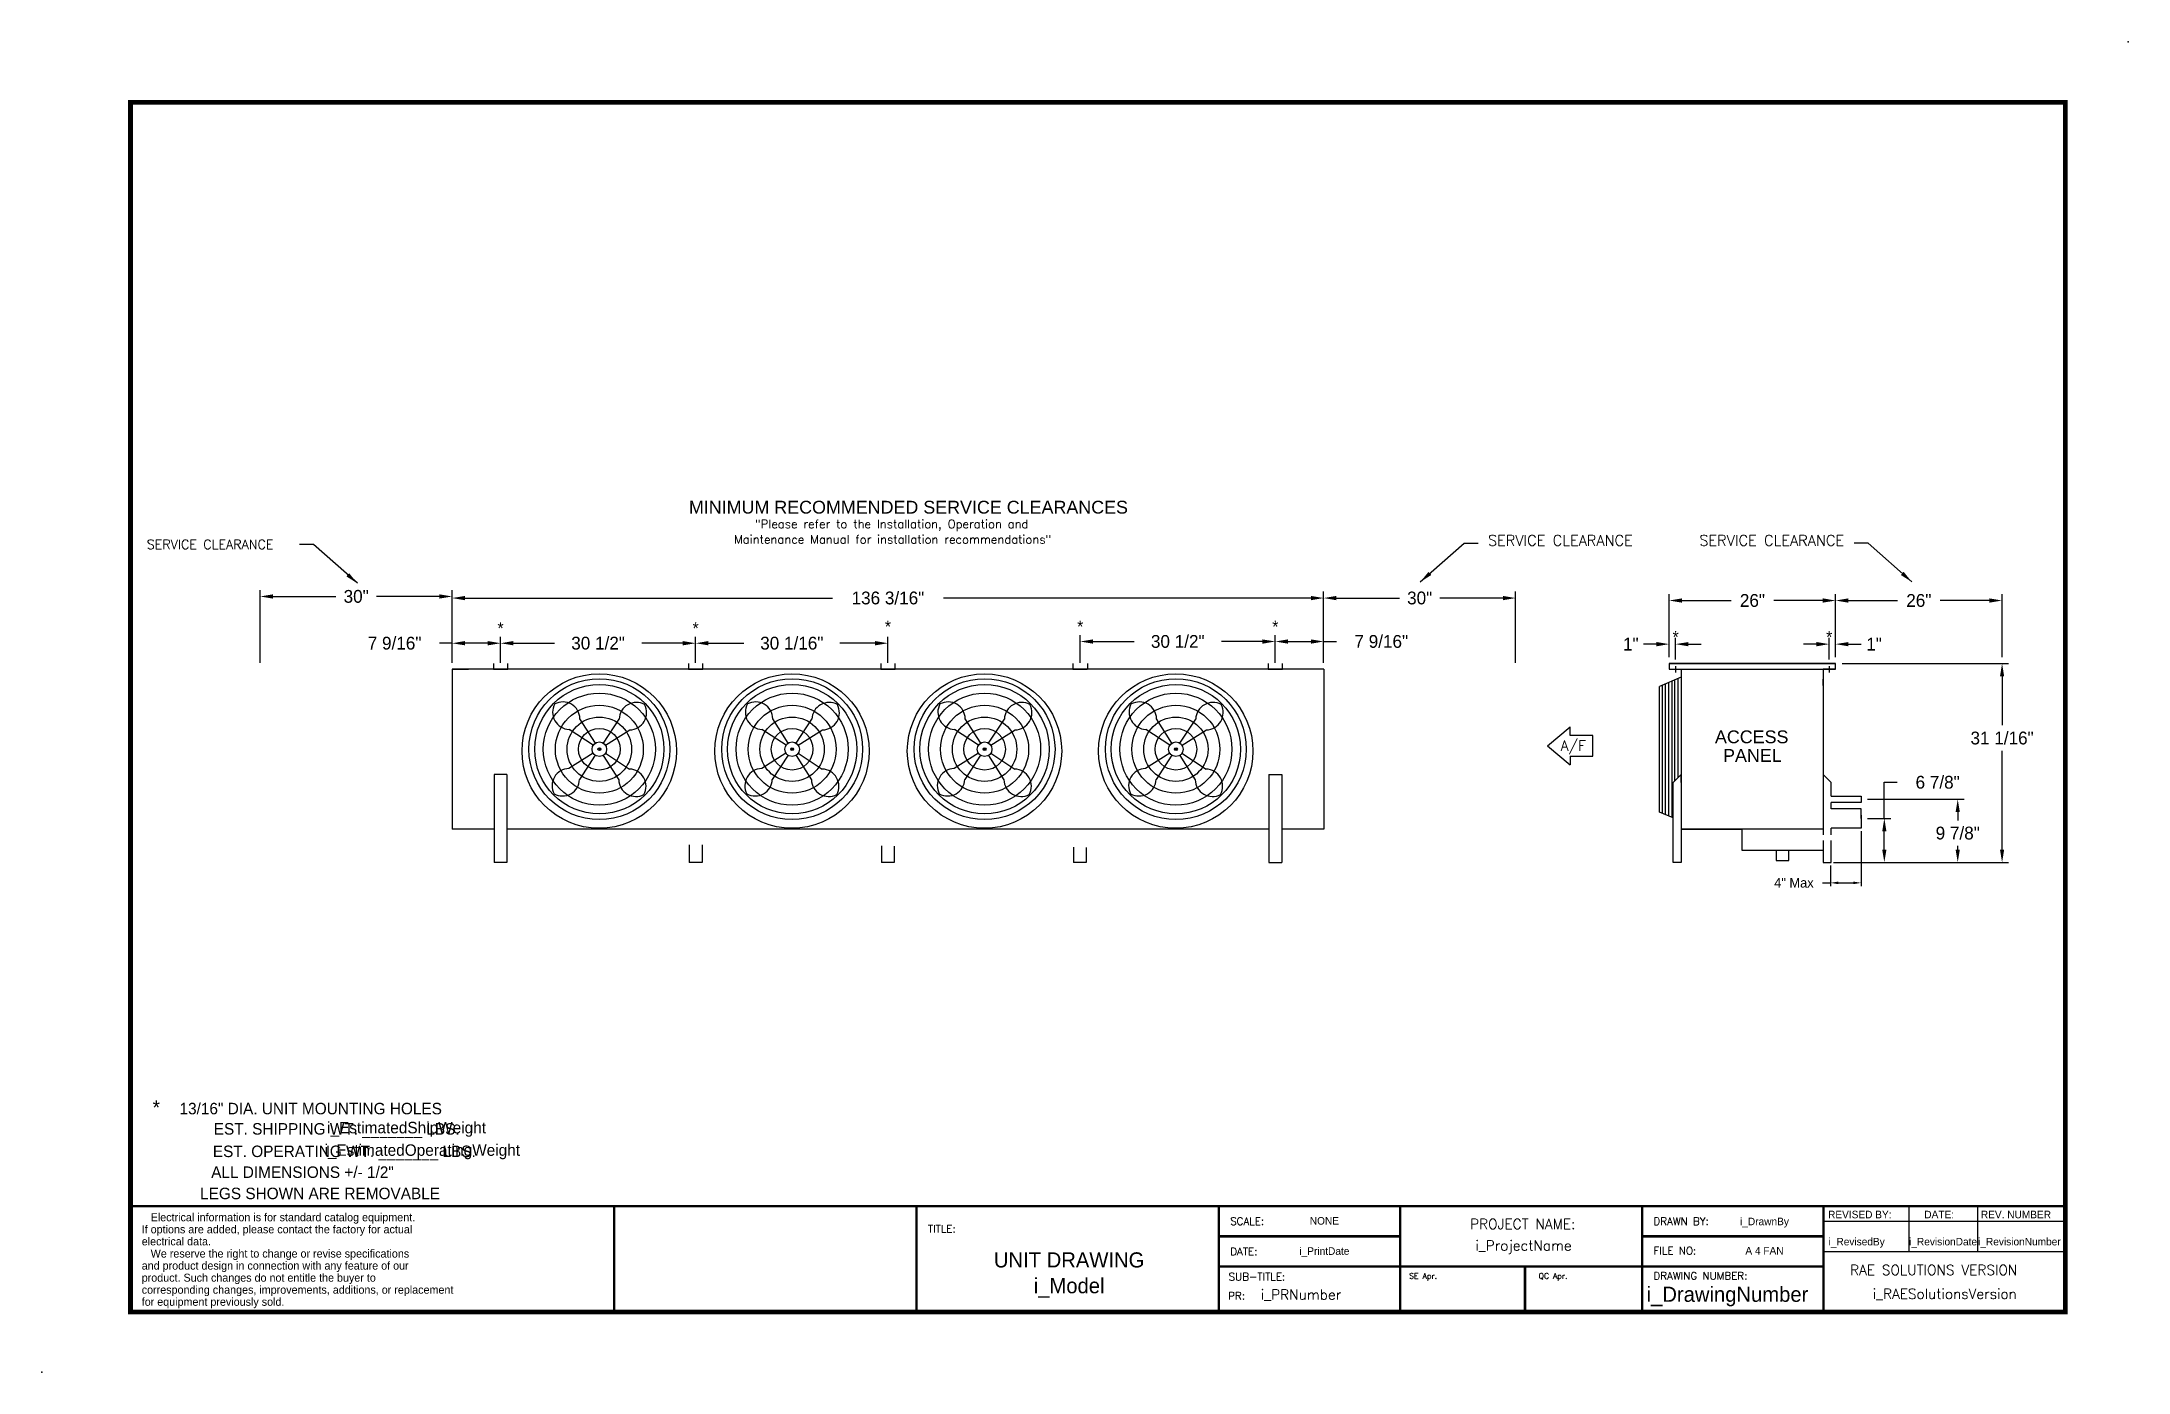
# Model space of a CAD drawing. Extents: x 5 to 331, y -33 to 175.
import ezdxf
from ezdxf.enums import TextEntityAlignment as Align

# ---------------------------------------------------------------- set-up
doc = ezdxf.new("R2010")
doc.units = 0
doc.header["$MEASUREMENT"] = 0
doc.layers.get('0').update_dxf_attribs({"linetype": 'CONTINUOUS'})
doc.layers.add('0 Unit', color=7, linetype='CONTINUOUS')
doc.styles.add('dimentions', font='arial.ttf')
doc.styles.add('SIMPLEX', font='SIMPLEX')
doc.dimstyles.get("Standard").update_dxf_attribs({"dimtxt": 2, "dimasz": 2, "dimexe": 1, "dimexo": 1, "dimgap": 1, "dimtad": 0, "dimtih": 1, "dimtoh": 1, "dimdec": 4, "dimzin": 0, "dimdsep": 46, "dimlunit": 5, "dimtxsty": 'STANDARD', "dimcen": 0.09, "dimadec": 0, "dimazin": 0, "dimtfac": 1, "dimtdec": 4, "dimtofl": 0, "dimtmove": 0, "dimatfit": 3, "dimfxl": 1, "dimfrac": 2, "dimtolj": 1, "dimtzin": 0, "dimarcsym": 0})

# ---------------------------------------------------------------- blocks, each defined once
blk = doc.blocks.new('*D19')
at = {"layer": '0 Unit', "color": 0, "lineweight": -2}
for p, q in [((69.51, 77.5), (69.51, 88.62)), ((205.69, 77.5), (205.69, 88.62)), ((71.51, 87.62), (128.93, 87.62)), ((203.69, 87.62), (146.27, 87.62))]:
    blk.add_line(p, q, dxfattribs=at)
at = {"layer": '0 Unit', "color": 0}
for points in [[(71.51, 87.95), (71.51, 87.28), (69.51, 87.62)], [(203.69, 87.95), (203.69, 87.28), (205.69, 87.62)]]:
    blk.add_solid(points, dxfattribs=at)
at = {"layer": '0 Unit', "color": 0, "insert": (137.6, 87.62), "char_height": 2, "attachment_point": 5}
blk.add_mtext('\\A1;136 3/16"', dxfattribs=at)
blk = doc.blocks.new('*D20')
at = {"layer": '0 Unit', "color": 0, "lineweight": -2}
for p, q in [((69.51, 77.5), (69.51, 81.56)), ((77.07, 77.5), (77.07, 81.56)), ((69.51, 80.56), (67.51, 80.56)), ((75.07, 80.56), (71.51, 80.56))]:
    blk.add_line(p, q, dxfattribs=at)
at = {"layer": '0 Unit', "color": 0}
for points in [[(71.51, 80.9), (71.51, 80.23), (69.51, 80.56)], [(75.07, 80.9), (75.07, 80.23), (77.07, 80.56)]]:
    blk.add_solid(points, dxfattribs=at)
at = {"layer": '0 Unit', "color": 0, "insert": (60.51, 80.56), "char_height": 2, "attachment_point": 5}
blk.add_mtext('\\A1;7 9/16"', dxfattribs=at)
blk = doc.blocks.new('*D21')
at = {"layer": '0 Unit', "color": 0, "lineweight": -2}
for p, q in [((198.13, 77.5), (198.13, 81.83)), ((205.69, 77.5), (205.69, 81.83)), ((200.13, 80.83), (203.69, 80.83)), ((205.69, 80.83), (207.69, 80.83))]:
    blk.add_line(p, q, dxfattribs=at)
at = {"layer": '0 Unit', "color": 0}
for points in [[(200.13, 81.16), (200.13, 80.49), (198.13, 80.83)], [(203.69, 81.16), (203.69, 80.49), (205.69, 80.83)]]:
    blk.add_solid(points, dxfattribs=at)
at = {"layer": '0 Unit', "color": 0, "insert": (214.69, 80.83), "char_height": 2, "attachment_point": 5}
blk.add_mtext('\\A1;7 9/16"', dxfattribs=at)
blk = doc.blocks.new('*D22')
at = {"layer": '0 Unit', "color": 0, "lineweight": -2}
for p, q in [((39.51, 77.5), (39.51, 88.87)), ((69.51, 77.5), (69.51, 88.87)), ((41.51, 87.87), (51.34, 87.87)), ((67.51, 87.87), (57.67, 87.87))]:
    blk.add_line(p, q, dxfattribs=at)
at = {"layer": '0 Unit', "color": 0}
for points in [[(41.51, 88.2), (41.51, 87.53), (39.51, 87.87)], [(67.51, 88.2), (67.51, 87.53), (69.51, 87.87)]]:
    blk.add_solid(points, dxfattribs=at)
at = {"layer": '0 Unit', "color": 0, "insert": (54.51, 87.87), "char_height": 2, "attachment_point": 5}
blk.add_mtext('\\A1;30"', dxfattribs=at)
blk = doc.blocks.new('*D23')
at = {"layer": '0 Unit', "color": 0, "lineweight": -2}
for p, q in [((205.69, 77.5), (205.69, 88.62)), ((235.69, 77.5), (235.69, 88.62)), ((207.69, 87.62), (217.53, 87.62)), ((233.69, 87.62), (223.86, 87.62))]:
    blk.add_line(p, q, dxfattribs=at)
at = {"layer": '0 Unit', "color": 0}
for points in [[(207.69, 87.95), (207.69, 87.28), (205.69, 87.62)], [(233.69, 87.95), (233.69, 87.28), (235.69, 87.62)]]:
    blk.add_solid(points, dxfattribs=at)
at = {"layer": '0 Unit', "color": 0, "insert": (220.69, 87.62), "char_height": 2, "attachment_point": 5}
blk.add_mtext('\\A1;30"', dxfattribs=at)
blk = doc.blocks.new('*D24')
at = {"layer": '0 Unit', "color": 0, "lineweight": -2}
for p, q in [((77.07, 77.5), (77.07, 81.56)), ((107.55, 77.5), (107.55, 81.56)), ((79.07, 80.56), (85.48, 80.56)), ((105.55, 80.56), (99.14, 80.56))]:
    blk.add_line(p, q, dxfattribs=at)
at = {"layer": '0 Unit', "color": 0}
for points in [[(79.07, 80.9), (79.07, 80.23), (77.07, 80.56)], [(105.55, 80.9), (105.55, 80.23), (107.55, 80.56)]]:
    blk.add_solid(points, dxfattribs=at)
at = {"layer": '0 Unit', "color": 0, "insert": (92.31, 80.56), "char_height": 2, "attachment_point": 5}
blk.add_mtext('\\A1;30 1/2"', dxfattribs=at)
blk = doc.blocks.new('*D25')
at = {"layer": '0 Unit', "color": 0, "lineweight": -2}
for p, q in [((107.55, 77.5), (107.55, 81.56)), ((137.6, 77.5), (137.6, 81.56)), ((109.55, 80.56), (115.08, 80.56)), ((135.6, 80.56), (130.08, 80.56))]:
    blk.add_line(p, q, dxfattribs=at)
at = {"layer": '0 Unit', "color": 0}
for points in [[(109.55, 80.9), (109.55, 80.23), (107.55, 80.56)], [(135.6, 80.9), (135.6, 80.23), (137.6, 80.56)]]:
    blk.add_solid(points, dxfattribs=at)
at = {"layer": '0 Unit', "color": 0, "insert": (122.58, 80.56), "char_height": 2, "attachment_point": 5}
blk.add_mtext('\\A1;30 1/16"', dxfattribs=at)
blk = doc.blocks.new('*D26')
at = {"layer": '0 Unit', "color": 0, "lineweight": -2}
for p, q in [((167.65, 77.5), (167.65, 81.83)), ((198.13, 77.5), (198.13, 81.83)), ((169.65, 80.83), (176.06, 80.83)), ((196.13, 80.83), (189.72, 80.83))]:
    blk.add_line(p, q, dxfattribs=at)
at = {"layer": '0 Unit', "color": 0}
for points in [[(169.65, 81.16), (169.65, 80.49), (167.65, 80.83)], [(196.13, 81.16), (196.13, 80.49), (198.13, 80.83)]]:
    blk.add_solid(points, dxfattribs=at)
at = {"layer": '0 Unit', "color": 0, "insert": (182.89, 80.83), "char_height": 2, "attachment_point": 5}
blk.add_mtext('\\A1;30 1/2"', dxfattribs=at)
blk = doc.blocks.new('*D40')
at = {"color": 0, "lineweight": -2}
for p, q in [((286.69, 77.38), (312.7, 77.38)), ((311.7, 75.38), (311.7, 67.74)), ((311.7, 48.32), (311.7, 63.74)), ((285.38, 46.32), (312.7, 46.32))]:
    blk.add_line(p, q, dxfattribs=at)
at = {"color": 0}
for points in [[(311.37, 75.38), (312.03, 75.38), (311.7, 77.38)], [(311.37, 48.32), (312.03, 48.32), (311.7, 46.32)]]:
    blk.add_solid(points, dxfattribs=at)
at = {"color": 0, "insert": (311.7, 65.74), "char_height": 2, "attachment_point": 5}
blk.add_mtext('\\A1;31 1/16"', dxfattribs=at)
blk = doc.blocks.new('*D41')
at = {"color": 0, "lineweight": -2}
for p, q in [((259.69, 78.38), (259.69, 88.23)), ((285.69, 78.38), (285.69, 88.23)), ((261.69, 87.23), (269.35, 87.23)), ((283.69, 87.23), (276.02, 87.23))]:
    blk.add_line(p, q, dxfattribs=at)
at = {"color": 0}
for points in [[(261.69, 87.57), (261.69, 86.9), (259.69, 87.23)], [(283.69, 87.57), (283.69, 86.9), (285.69, 87.23)]]:
    blk.add_solid(points, dxfattribs=at)
at = {"color": 0, "insert": (272.69, 87.23), "char_height": 2, "attachment_point": 5}
blk.add_mtext('\\A1;26"', dxfattribs=at)
blk = doc.blocks.new('*D42')
at = {"color": 0, "lineweight": -2}
for p, q in [((257.69, 80.42), (255.69, 80.42)), ((259.69, 78.38), (259.69, 81.42)), ((260.69, 78), (260.69, 81.42)), ((262.69, 80.42), (264.69, 80.42))]:
    blk.add_line(p, q, dxfattribs=at)
at = {"color": 0}
for points in [[(257.69, 80.75), (257.69, 80.08), (259.69, 80.42)], [(262.69, 80.75), (262.69, 80.08), (260.69, 80.42)]]:
    blk.add_solid(points, dxfattribs=at)
at = {"color": 0, "insert": (253.69, 80.42), "char_height": 2, "attachment_point": 5}
blk.add_mtext('\\A1;1"', dxfattribs=at)
blk = doc.blocks.new('*D43')
at = {"color": 0, "lineweight": -2}
for p, q in [((282.69, 80.42), (280.69, 80.42)), ((284.69, 78), (284.69, 81.42)), ((285.69, 78.38), (285.69, 81.42)), ((287.69, 80.42), (289.69, 80.42))]:
    blk.add_line(p, q, dxfattribs=at)
at = {"color": 0}
for points in [[(282.69, 80.75), (282.69, 80.08), (284.69, 80.42)], [(287.69, 80.75), (287.69, 80.08), (285.69, 80.42)]]:
    blk.add_solid(points, dxfattribs=at)
at = {"color": 0, "insert": (291.69, 80.42), "char_height": 2, "attachment_point": 5}
blk.add_mtext('\\A1;1"', dxfattribs=at)
blk = doc.blocks.new('*D44')
at = {"color": 0, "lineweight": -2}
for p, q in [((285.69, 78.38), (285.69, 88.23)), ((311.69, 78.38), (311.69, 88.23)), ((287.69, 87.23), (295.35, 87.23)), ((309.69, 87.23), (302.02, 87.23))]:
    blk.add_line(p, q, dxfattribs=at)
at = {"color": 0}
for points in [[(287.69, 87.57), (287.69, 86.9), (285.69, 87.23)], [(309.69, 87.57), (309.69, 86.9), (311.69, 87.23)]]:
    blk.add_solid(points, dxfattribs=at)
at = {"color": 0, "insert": (298.69, 87.23), "char_height": 2, "attachment_point": 5}
blk.add_mtext('\\A1;26"', dxfattribs=at)
blk = doc.blocks.new('*D45')
at = {"color": 0, "linetype": 'Continuous', "lineweight": -2}
for p, q in [((290.69, 56.19), (305.77, 56.19)), ((304.77, 54.19), (304.77, 52.89)), ((286, 46.32), (305.77, 46.32)), ((304.77, 48.32), (304.77, 48.89))]:
    blk.add_line(p, q, dxfattribs=at)
at = {"color": 0, "linetype": 'Continuous'}
for points in [[(304.44, 54.19), (305.1, 54.19), (304.77, 56.19)], [(304.44, 48.32), (305.1, 48.32), (304.77, 46.32)]]:
    blk.add_solid(points, dxfattribs=at)
at = {"color": 0, "linetype": 'Continuous', "insert": (304.77, 50.89), "char_height": 2, "attachment_point": 5}
blk.add_mtext('\\A1;9 7/8"', dxfattribs=at)
blk = doc.blocks.new('*D46')
at = {"color": 0, "lineweight": -2}
for p, q in [((293.3, 53.19), (293.3, 58.83)), ((293.3, 58.83), (295.3, 58.83)), ((290.69, 53.19), (294.3, 53.19)), ((293.3, 48.32), (293.3, 51.19)), ((290.69, 46.32), (294.3, 46.32))]:
    blk.add_line(p, q, dxfattribs=at)
at = {"color": 0}
for points in [[(292.97, 51.19), (293.63, 51.19), (293.3, 53.19)], [(292.97, 48.32), (293.63, 48.32), (293.3, 46.32)]]:
    blk.add_solid(points, dxfattribs=at)
at = {"color": 0, "insert": (301.63, 58.83), "char_height": 2, "attachment_point": 5}
blk.add_mtext('\\A1;6 7/8"', dxfattribs=at)

msp = doc.modelspace()

# ---------------------------------------------------------------- linework, layer by layer
at = {"lineweight": 30}
for p, q in [((261.53151, 75.27255), (258.14441, 73.82093)), ((259.68776, 77.37697), (262.93776, 77.37697)), ((259.68776, 77.37697), (285.68776, 77.37697)), ((259.68776, 77.37697), (259.68776, 76.50197)), ((285.68776, 77.37697), (259.68776, 77.37697)), ((259.68776, 76.50197), (285.68776, 76.50197)), ((261.04764, 75.06517), (261.04764, 59.5911)), ((285.68776, 76.50197), (285.68776, 77.37697)), ((258.14441, 54.18302), (258.14441, 73.82093)), ((258.62828, 53.97564), (258.62828, 74.02831)), ((259.11215, 53.76827), (259.11215, 74.23568)), ((259.59603, 74.44305), (259.59603, 53.5609)), ((260.0799, 74.65043), (260.0799, 53.35352)), ((260.56377, 59.10723), (260.56377, 74.8578)), ((240.67508, 64.53736), (244.21627, 67.48824)), ((244.21627, 66.16034), (244.21627, 67.48824)), ((247.75745, 66.16034), (244.21627, 66.16034)), ((247.75745, 62.91438), (247.75745, 66.16034)), ((240.67508, 64.53736), (244.21627, 61.58649)), ((244.21627, 62.91438), (244.21627, 61.58649)), ((244.21627, 62.91438), (247.75745, 62.91438)), ((260.28151, 53.26712), (258.14441, 54.18302))]:
    msp.add_line(p, q, dxfattribs=at)
for p, q in [((259.68776, 76.50197), (260.68776, 76.50197)), ((260.68776, 77.00197), (260.68776, 76.00197)), ((261.53151, 76.50197), (261.53151, 51.50197)), ((261.53151, 76.50197), (261.53151, 46.32497)), ((261.53151, 75.27255), (261.53151, 52.7314)), ((285.68776, 76.50197), (283.75026, 76.50197)), ((283.75026, 76.50197), (283.75026, 51.50197)), ((283.75026, 76.50197), (283.75026, 50.62697)), ((284.68776, 77.00197), (284.68776, 76.00197)), ((283.75026, 73.93947), (283.75026, 74.93947)), ((261.53151, 60.07497), (260.28151, 58.82497)), ((260.28151, 46.32497), (260.28151, 58.82497)), ((261.53151, 58.82497), (261.53151, 60.07497)), ((283.75026, 60.07497), (285.00026, 58.82497)), ((285.00026, 56.68947), (285.00026, 58.82497)), ((285.00026, 56.68947), (289.68776, 56.68947)), ((285.00026, 54.68947), (285.00026, 55.68947)), ((289.68776, 55.68947), (285.00026, 55.68947)), ((289.68776, 56.68947), (289.68776, 55.68947)), ((289.68776, 54.68947), (285.00026, 54.68947)), ((289.68776, 53.18947), (289.68776, 54.68947)), ((289.68776, 53.68947), (289.68776, 52.68947)), ((289.68776, 53.18947), (289.68776, 51.68947)), ((283.75026, 51.50197), (261.53151, 51.50197)), ((261.53151, 51.50197), (271.03151, 51.50197)), ((271.03151, 51.50197), (271.03151, 48.87697)), ((283.75026, 51.50197), (283.75026, 50.62697)), ((283.75026, 49.75197), (283.75026, 48.93947)), ((283.75026, 49.75197), (283.75026, 46.32497)), ((285.00026, 50.62697), (285.00026, 51.68947)), ((289.68776, 51.68947), (285.00026, 51.68947)), ((285.00026, 46.32497), (285.00026, 49.75197)), ((261.53151, 46.32497), (260.28151, 46.32497)), ((271.03151, 48.87697), (271.03151, 48.25197)), ((271.03151, 48.25197), (283.75026, 48.25197)), ((276.38382, 48.25197), (276.38382, 46.61285)), ((276.38382, 48.25197), (278.39795, 48.25197)), ((276.38382, 46.61285), (278.39795, 46.61285)), ((278.39795, 46.61285), (278.39795, 48.25197)), ((283.75026, 46.32497), (285.00026, 46.32497)), ((94.82817, -23.91297), (94.82817, -7.37795)), ((142.07111, -23.91297), (142.07111, -7.37795)), ((189.31404, -7.37795), (283.79992, -7.37795)), ((189.31404, -23.91297), (189.31404, -7.37795)), ((217.65981, -7.37795), (217.65981, -23.91297)), ((255.45416, -7.37795), (255.45416, -16.82653)), ((283.79992, -7.37795), (283.79992, -23.91297)), ((283.79992, -7.37795), (321.59427, -7.37795)), ((283.79992, -7.37795), (283.79992, -9.74009)), ((283.79992, -9.74009), (321.59427, -9.74009)), ((297.13534, -7.37795), (297.13534, -14.46439)), ((307.87497, -7.37795), (307.87497, -14.46439)), ((217.65981, -12.10224), (189.31404, -12.10224)), ((255.45416, -12.10224), (283.79992, -12.10224)), ((255.45416, -16.82653), (255.45416, -12.10224)), ((283.79992, -14.46439), (321.59427, -14.46439)), ((283.79992, -16.82653), (189.31404, -16.82653)), ((237.14752, -16.82653), (237.14752, -23.91297)), ((255.45416, -16.82653), (255.45416, -23.91297))]:
    msp.add_line(p, q)
at = {"linetype": 'Continuous'}
for p, q in [((289.68776, 51.18947), (289.68776, 42.62514)), ((284.87526, 45.82497), (284.87526, 42.62514)), ((283.62526, 43.12514), (284.87526, 43.12514)), ((286.12526, 43.12514), (288.43776, 43.12514))]:
    msp.add_line(p, q, dxfattribs=at)
for points, const_width in [([(19.23947, -23.91297), (321.59427, -23.91297), (321.59427, 165.05878), (19.23947, 165.05878), (19.23947, -23.91297)], 0.75589), ([(95.27502, -7.37795), (19.23947, -7.37795)], 0.37794), ([(321.59427, -7.37795), (94.82817, -7.37795), (94.82817, -23.91297)], 0.37794), ([(142.07111, -7.37795), (142.07111, -23.91297)], 0.37794), ([(189.31404, -7.37795), (189.31404, -23.91297)], 0.37794), ([(217.65981, -7.37795), (217.65981, -23.91297)], 0.37794), ([(255.45416, -7.37795), (255.45416, -23.91297)], 0.37794), ([(283.79992, -23.91297), (283.79992, -7.37795), (321.59427, -7.37795)], 0.37794), ([(217.65981, -12.10224), (189.31404, -12.10224)], 0.37794), ([(283.79992, -12.10224), (255.45416, -12.10224), (255.45416, -23.91297)], 0.37794), ([(283.79992, -16.82653), (189.31404, -16.82653)], 0.37794), ([(237.14752, -16.82653), (237.14752, -23.91297)], 0.37794)]:
    msp.add_lwpolyline(points, dxfattribs=dict(const_width=const_width))
for p in [(331.41782, 174.53274), (283.79992, -23.91297), (5.37422, -33.33617)]:
    msp.add_point(p)
for points in [[(286.12526, 43.33348), (286.12526, 42.91681), (284.87526, 43.12514)], [(288.43776, 43.33348), (288.43776, 42.91681), (289.68776, 43.12514)]]:
    msp.add_solid(points, dxfattribs=at)
at = {"layer": '0 Unit'}
for p, q in [((205.69303, 76.50197), (69.50553, 76.50197)), ((69.50553, 76.50197), (69.50553, 51.50197)), ((69.50553, 76.50197), (72.06803, 76.50197)), ((69.50553, 76.50197), (69.50553, 55.5801)), ((75.94303, 77.37697), (75.94303, 76.50197)), ((75.94303, 76.50197), (78.19303, 76.50197)), ((78.19303, 76.50197), (78.19303, 77.37697)), ((106.42741, 77.37697), (106.42741, 76.50197)), ((106.42741, 76.50197), (108.67741, 76.50197)), ((108.67741, 76.50197), (108.67741, 77.37697)), ((136.47428, 77.37697), (136.47428, 76.50197)), ((136.47428, 76.50197), (138.72428, 76.50197)), ((138.72428, 76.50197), (138.72428, 77.37697)), ((166.47428, 76.50197), (168.72428, 76.50197)), ((166.52116, 76.50197), (166.52116, 77.37697)), ((168.77116, 76.50197), (166.52116, 76.50197)), ((168.77116, 77.37697), (168.77116, 76.50197)), ((197.00553, 77.37697), (197.00553, 76.50197)), ((197.00553, 76.50197), (199.25553, 76.50197)), ((199.25553, 76.50197), (199.25553, 77.37697)), ((205.69303, 76.50197), (203.06803, 76.50197)), ((205.69303, 76.50197), (205.69303, 51.50197)), ((76.06803, 60.07497), (76.06803, 46.32497)), ((78.06803, 60.07497), (76.06803, 60.07497)), ((78.06803, 60.07497), (78.06803, 46.32497)), ((197.13053, 60.07497), (199.13053, 60.07497)), ((197.13053, 60.07497), (197.13053, 46.32497)), ((199.13053, 60.07497), (199.13053, 46.32497)), ((76.06803, 51.50197), (69.50553, 51.50197)), ((197.13053, 51.50197), (78.06803, 51.50197)), ((106.55241, 49.08207), (106.55241, 46.32497)), ((108.55241, 49.06886), (108.55241, 46.32497)), ((205.69303, 51.50197), (199.13053, 51.50197)), ((78.06803, 46.32497), (76.06803, 46.32497)), ((108.55241, 46.32497), (106.55241, 46.32497)), ((136.59928, 48.88358), (136.59928, 46.32497)), ((138.59928, 46.32497), (136.59928, 46.32497)), ((138.59928, 48.87037), (138.59928, 46.32497)), ((166.59928, 48.6854), (166.59928, 46.32497)), ((168.59928, 46.32497), (166.59928, 46.32497)), ((168.59928, 48.67219), (168.59928, 46.32497)), ((197.13053, 46.32497), (199.13053, 46.32497))]:
    msp.add_line(p, q, dxfattribs=at)
at = {"layer": '0 Unit', "lineweight": 30}
for p, q in [((91.89395, 64.96491), (89.48316, 68.76068)), ((93.13123, 64.9558), (95.59768, 68.71564)), ((122.01895, 64.96491), (119.60816, 68.76068)), ((123.25623, 64.9558), (125.72268, 68.71564)), ((152.09707, 64.96491), (149.68628, 68.76068)), ((153.33436, 64.9558), (155.80081, 68.71564)), ((181.9877, 64.96491), (179.57691, 68.76068)), ((183.22498, 64.9558), (185.69143, 68.71564)), ((91.55171, 64.62768), (87.79187, 67.09413)), ((93.46847, 64.61356), (97.26424, 67.02435)), ((121.67671, 64.62768), (117.91687, 67.09413)), ((123.59347, 64.61356), (127.38924, 67.02435)), ((151.75484, 64.62768), (147.99499, 67.09413)), ((153.67159, 64.61356), (157.46736, 67.02435)), ((181.64546, 64.62768), (177.88562, 67.09413)), ((183.56222, 64.61356), (187.35799, 67.02435)), ((91.5426, 63.39039), (87.74683, 60.9796)), ((91.87983, 63.04815), (89.41338, 59.28831)), ((93.11712, 63.03904), (95.52791, 59.24327)), ((93.45935, 63.37627), (97.21919, 60.90982)), ((121.6676, 63.39039), (117.87183, 60.9796)), ((122.00483, 63.04815), (119.53838, 59.28831)), ((123.24212, 63.03904), (125.65291, 59.24327)), ((123.58435, 63.37627), (127.34419, 60.90982)), ((151.74572, 63.39039), (147.94995, 60.9796)), ((152.08295, 63.04815), (149.6165, 59.28831)), ((153.32024, 63.03904), (155.73103, 59.24327)), ((153.66248, 63.37627), (157.42232, 60.90982)), ((181.63635, 63.39039), (177.84058, 60.9796)), ((181.97358, 63.04815), (179.50713, 59.28831)), ((183.21087, 63.03904), (185.62166, 59.24327)), ((183.5531, 63.37627), (187.31294, 60.90982))]:
    msp.add_line(p, q, dxfattribs=at)
for centre, radius in [((92.4857, 63.71564), 12.0625), ((92.50553, 64.00197), 11.00415), ((122.6107, 63.71564), 12.0625), ((122.63053, 64.00197), 11.00415), ((152.68882, 63.71564), 12.0625), ((152.70866, 64.00197), 11.00415), ((182.57945, 63.71564), 12.0625), ((182.59928, 64.00197), 11.00415), ((92.50553, 64.00197), 10.10163), ((92.50553, 64.00197), 8.75546), ((122.63053, 64.00197), 10.10163), ((122.63053, 64.00197), 8.75546), ((152.70866, 64.00197), 10.10163), ((152.70866, 64.00197), 8.75546), ((182.59928, 64.00197), 10.10163), ((182.59928, 64.00197), 8.75546), ((92.50553, 64.00197), 6.8686), ((92.50553, 64.00197), 5.03159), ((122.63053, 64.00197), 6.8686), ((122.63053, 64.00197), 5.03159), ((152.70866, 64.00197), 6.8686), ((152.70866, 64.00197), 5.03159), ((182.59928, 64.00197), 6.8686), ((182.59928, 64.00197), 5.03159), ((92.50553, 64.00197), 3.24829), ((122.63053, 64.00197), 3.24829), ((152.70866, 64.00197), 3.24829), ((182.59928, 64.00197), 3.24829), ((92.50553, 64.00197), 1.14074), ((92.50553, 64.00197), 0.22515), ((122.63053, 64.00197), 1.14074), ((122.63053, 64.00197), 0.22515), ((152.70866, 64.00197), 1.14074), ((152.70866, 64.00197), 0.22515), ((182.59928, 64.00197), 1.14074), ((182.59928, 64.00197), 0.22515)]:
    msp.add_circle(centre, radius, dxfattribs=at)
for centre, start, end in [((87.89457, 69.78551), 151.3003537, 267.814713), ((86.79055, 68.69764), 1.3411738, 117.8555331), ((98.28906, 68.61294), 61.3003537, 177.814713), ((97.2012, 69.71695), 271.3411738, 27.8555331), ((118.01957, 69.78551), 151.3003537, 267.814713), ((116.91555, 68.69764), 1.3411738, 117.8555331), ((128.41406, 68.61294), 61.3003537, 177.814713), ((127.3262, 69.71695), 271.3411738, 27.8555331), ((148.09769, 69.78551), 151.3003537, 267.814713), ((146.99368, 68.69764), 1.3411738, 117.8555331), ((158.49219, 68.61294), 61.3003537, 177.814713), ((157.40432, 69.71695), 271.3411738, 27.8555331), ((177.98832, 69.78551), 151.3003537, 267.814713), ((176.8843, 68.69764), 1.3411738, 117.8555331), ((188.38281, 68.61294), 61.3003537, 177.814713), ((187.29495, 69.71695), 271.3411738, 27.8555331), ((87.80987, 58.287), 91.3411738, 207.8555331), ((86.722, 59.39101), 241.3003537, 357.814713), ((98.22051, 59.30631), 181.3411738, 297.8555331), ((97.11649, 58.21844), 331.3003537, 87.814713), ((117.93487, 58.287), 91.3411738, 207.8555331), ((116.847, 59.39101), 241.3003537, 357.814713), ((128.34551, 59.30631), 181.3411738, 297.8555331), ((127.24149, 58.21844), 331.3003537, 87.814713), ((148.01299, 58.287), 91.3411738, 207.8555331), ((146.92512, 59.39101), 241.3003537, 357.814713), ((158.42363, 59.30631), 181.3411738, 297.8555331), ((157.31962, 58.21844), 331.3003537, 87.814713), ((177.90362, 58.287), 91.3411738, 207.8555331), ((176.81575, 59.39101), 241.3003537, 357.814713), ((188.31426, 59.30631), 181.3411738, 297.8555331), ((187.21024, 58.21844), 331.3003537, 87.814713)]:
    msp.add_arc(centre, 2.69334, start, end, dxfattribs=at)
for p in [(92.50553, 64.00197), (92.50553, 64.00197), (92.50553, 64.00197), (122.63053, 64.00197), (122.63053, 64.00197), (122.63053, 64.00197), (152.70866, 64.00197), (152.70866, 64.00197), (152.70866, 64.00197), (182.59928, 64.00197), (182.59928, 64.00197), (182.59928, 64.00197)]:
    msp.add_point(p, dxfattribs=at)

# ---------------------------------------------------------------- texts
at = {"lineweight": 30}
for s, height, style, p in [('MINIMUM RECOMMENDED SERVICE CLEARANCES', 1.99998, 'dimentions', (106.50437, 100.81532)), ('A/F', 1.577, 'SIMPLEX', (242.72772, 63.77472)), ('ACCESS', 2, 'dimentions', (266.83138, 64.93677)), ('PANEL', 2, 'dimentions', (268.09621, 62.03009)), ('SE Apr.', 0.885805, 'SIMPLEX', (219.04747, -18.73569)), ('QC Apr.', 0.885805, 'SIMPLEX', (239.27861, -18.73569))]:
    msp.add_text(s, height=height, dxfattribs=dict(at, style=style)).set_placement(p)
at = {"style": 'SIMPLEX'}
for s, height, p in [('"Please refer to the Installation, Operation and', 1.3279867, (138.18586, 98.52778)), ('Maintenance Manual for installation recommendations"', 1.3279867, (138.34426, 96.12071)), ('PROJECT NAME:', 1.5684655, (236.79421, -10.96043)), ('i_ProjectName', 1.5684655, (236.91347, -14.3176)), ('i_RAESolutionsVersion', 1.5684655, (302.73608, -21.86909))]:
    msp.add_text(s, height=height, dxfattribs=at).set_placement(p, align=Align.CENTER)
for s, height, p in [('*', 1.87063, (260.69042, 80.59446)), ('*', 1.87063, (284.69042, 80.59446)), ('*', 2.20937, (23.28391, 6.93128)), ('EST. SHIPPING WT. _______ LBS.', 1.7952316, (51.46671, 3.79395)), ('i_EstimatedShipWeight', 1.7972919, (62.37821, 3.99006)), ('EST. OPERATING WT. _______ LBS.', 1.7952316, (52.65876, 0.28235)), ('i_EstimatedOperatingWeight', 1.7952316, (64.83465, 0.47846)), ('ALL DIMENSIONS +/- 1/2"', 1.7952316, (46.12188, -2.97568)), ('LEGS SHOWN ARE REMOVABLE', 1.7952316, (48.86612, -6.29454)), ('NONE', 1.181073, (205.80524, -10.26823)), ('i_DrawnBy', 1.181073, (274.57308, -10.36954)), ('i_RevisedBy', 1.1810734, (288.9756, -13.51694)), ('i_RevisionDate', 1.1810734, (302.47795, -13.51694)), ('i_RevisionNumber', 1.1810734, (314.40503, -13.51694)), ('UNIT DRAWING', 2.3621469, (165.9158, -16.96516)), ('i_PrintDate', 1.1810734, (205.80524, -14.99252)), ('A 4 FAN', 1.181073, (274.57308, -14.93912)), ('i_Model', 2.362147, (165.9158, -20.99109)), ('i_DrawingNumber', 2.3621469, (268.78892, -22.3325))]:
    msp.add_text(s, height=height).set_placement(p, align=Align.CENTER)
for s, height, p in [('13/16" DIA. UNIT MOUNTING HOLES', 1.7952316, (26.90654, 6.96237)), ('REVISED BY:', 1.1810734, (284.50886, -9.28197)), ('DATE:', 1.181073, (299.54901, -9.28197)), ('REV. NUMBER', 1.1810734, (308.38124, -9.28197))]:
    msp.add_text(s, height=height).set_placement(p)
at = {"lineweight": 25}
for s, p in [('   Electrical information is for standard catalog equipment.', (20.99926, -9.74663)), ('electrical data.', (20.99926, -13.51221)), ('If options are added, please contact the factory for actual', (20.99926, -11.62942)), ('and product design in connection with any feature of our', (20.99926, -17.30153)), ('   We reserve the right to change or revise specifications', (20.99926, -15.41874)), ('product. Such changes do not entitle the buyer to', (20.99926, -19.18431)), ('for equipment previously sold.', (20.99926, -22.94989)), ('corresponding changes, improvements, additions, or replacement ', (20.99926, -21.0671))]:
    msp.add_text(s, height=1.2551917, dxfattribs=at).set_placement(p)
at = {"style": 'SIMPLEX'}
for s, height, p in [('SCALE:', 1.181073, (191.08565, -10.33063)), ('DRAWN BY:', 1.181073, (257.22577, -10.33063)), ('TITLE:', 1.181073, (143.84272, -11.5117)), ('DATE:', 1.181073, (191.08565, -15.05492)), ('FILE NO:', 1.181073, (257.22577, -14.94074)), ('SUB-TITLE:', 1.181073, (190.82972, -18.99985)), ('DRAWING NUMBER:', 1.1810734, (257.22577, -18.85644)), ('RAE SOLUTIONS VERSION', 1.5684655, (287.94064, -18.14226)), ('i_PRNumber', 1.568466, (195.87237, -21.98665))]:
    msp.add_text(s, height=height, dxfattribs=at).set_placement(p)
msp.add_text('PR:', height=1.181073, dxfattribs=at).set_placement((193.39939, -21.98665), align=Align.RIGHT)
at = {"linetype": 'Continuous', "insert": (279.17177, 43.12514), "char_height": 1.5, "attachment_point": 5}
msp.add_mtext('4" Max', dxfattribs=at)
at = {"layer": '0 Unit'}
for p in [(77.07069, 81.96463), (107.55507, 81.96463), (137.60194, 82.22631), (167.64882, 82.22631), (198.13319, 82.2182)]:
    msp.add_text('*', height=1.87063, dxfattribs=at).set_placement(p, align=Align.CENTER)
at = {"layer": '0 Unit', "width": 34.6701003, "style": 'SIMPLEX'}
for insert, char_height, attachment_point in [((21.78797, 96.72746), 1.4525, 1), ((231.36873, 97.45795), 1.66, 1), ((287.02277, 97.45795), 1.66, 3)]:
    msp.add_mtext('SERVICE CLEARANCE', dxfattribs=dict(at, insert=insert, char_height=char_height, attachment_point=attachment_point))

# ---------------------------------------------------------------- dimensions: what is measured, and where the dimension line sits
for base, p1, p2, picture, middle in [((285.68776, 87.23167), (259.68776, 77.37697), (285.68776, 77.37697), '*D41', (272.68776, 87.23167)), ((311.68776, 87.23167), (285.68776, 77.37697), (311.68776, 77.37697), '*D44', (298.68776, 87.23167)), ((259.68776, 80.41656), (260.68776, 77.00197), (259.68776, 77.37697), '*D42', (253.68776, 80.41656)), ((285.68776, 80.41656), (284.68776, 77.00197), (285.68776, 77.37697), '*D43', (291.68776, 80.41656))]:
    dim = msp.add_linear_dim(base=base, p1=p1, p2=p2, dimstyle='Standard', override={"dimpost": '"'})
    dim.commit()
    dim.dimension.update_dxf_attribs({"geometry": picture, "text_midpoint": middle})
for base, p1, p2, picture, middle in [((311.70129, 46.32497), (285.68776, 77.37697), (284.37526, 46.32497), '*D40', (311.70129, 65.74469)), ((293.3002, 53.18947), (289.68776, 46.32497), (289.68776, 53.18947), '*D46', (301.63353, 58.8267))]:
    dim = msp.add_linear_dim(base=base, p1=p1, p2=p2, angle=90, dimstyle='Standard', override={"dimpost": '"'})
    dim.commit()
    dim.dimension.update_dxf_attribs({"geometry": picture, "text_midpoint": middle, "dimtype": 160})
at = {"linetype": 'Continuous'}
dim = msp.add_linear_dim(base=(304.76869, 56.18947), p1=(285.00026, 46.32497), p2=(289.68776, 56.18947), angle=90, dimstyle='Standard', override={"dimpost": '"'}, dxfattribs=at)
dim.commit()
dim.dimension.update_dxf_attribs({"geometry": '*D45', "text_midpoint": (304.76869, 50.89237), "dimtype": 160})
at = {"layer": '0 Unit'}
for base, p1, p2, picture, middle in [((69.50553, 87.86527), (39.50553, 76.50197), (69.50553, 76.50197), '*D22', (54.50553, 87.86527)), ((205.69303, 87.61527), (69.50553, 76.50197), (205.69303, 76.50197), '*D19', (137.59928, 87.61527)), ((235.69303, 87.61527), (205.69303, 76.50197), (235.69303, 76.50197), '*D23', (220.69303, 87.61527)), ((69.50553, 80.56487), (77.06803, 76.50197), (69.50553, 76.50197), '*D20', (60.50553, 80.56487)), ((107.55241, 80.56487), (77.06803, 76.50197), (107.55241, 76.50197), '*D24', (92.31022, 80.56487)), ((137.59928, 80.56487), (107.55241, 76.50197), (137.59928, 76.50197), '*D25', (122.57584, 80.56487)), ((167.64616, 80.82655), (198.13053, 76.50197), (167.64616, 76.50197), '*D26', (182.88834, 80.82655)), ((205.69303, 80.82655), (198.13053, 76.50197), (205.69303, 76.50197), '*D21', (214.69303, 80.82655))]:
    dim = msp.add_linear_dim(base=base, p1=p1, p2=p2, dimstyle='Standard', override={"dimpost": '"'}, dxfattribs=at)
    dim.commit()
    dim.dimension.update_dxf_attribs({"geometry": picture, "text_midpoint": middle})

# ---------------------------------------------------------------- leaders
for points in [[(54.69076, 89.92386), (47.86277, 95.98676), (45.67107, 95.98676)], [(220.79351, 90.13672), (227.6215, 96.19962), (229.8132, 96.19962)], [(297.59799, 90.13672), (290.77, 96.19962), (288.5783, 96.19962)]]:
    msp.add_leader(points, dimstyle='Standard', override={"dimgap": 0.09, "dimtad": 0}, dxfattribs=at)

doc.saveas('drawing.dxf')
